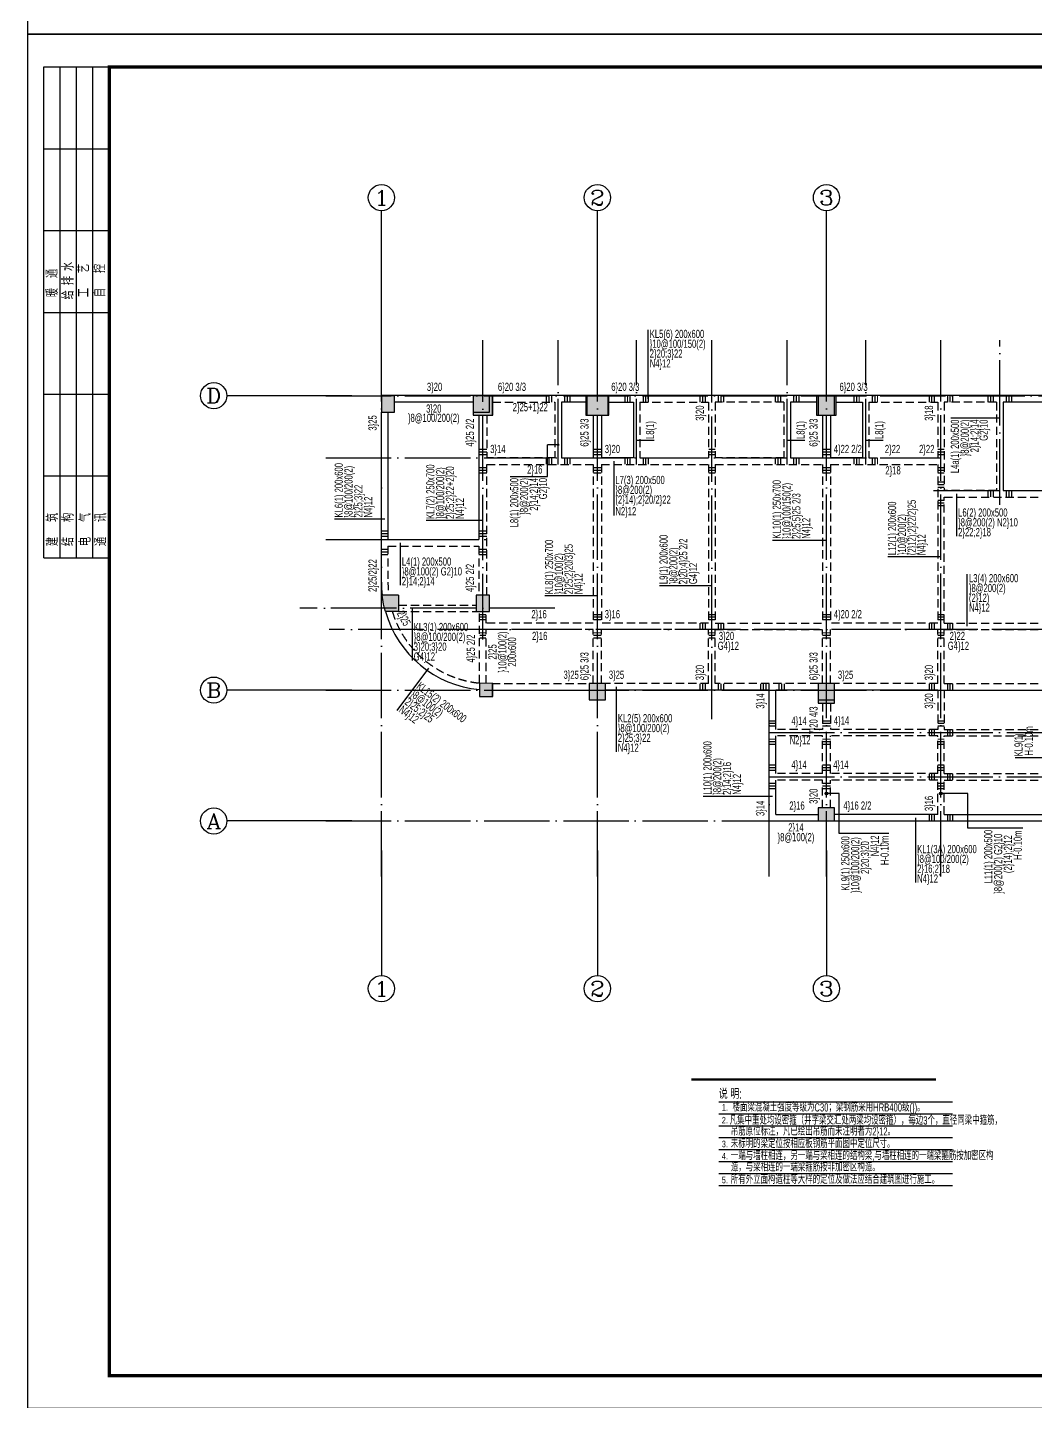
# Model space of a CAD drawing. Extents: x 299218 to 746073, y -331171 to -40619.
# Drawn here: x 597473 to 628278, y -124412 to -82412 of the extents above; entities that cross this region are included whole.
import ezdxf
from ezdxf.enums import TextEntityAlignment as Align

# ---------------------------------------------------------------- set-up
doc = ezdxf.new("R2010")
doc.units = 0
doc.header["$LTSCALE"] = 1000
doc.header["$MEASUREMENT"] = 0
doc.linetypes.add('DASHED', pattern=[0.375, 0.25, -0.125])
doc.linetypes.add('DOTE', pattern=[2.42, 2, -0.2, 0.02, -0.2])
for name, color, linetype in [('AXIS', 3, 'Continuous'), ('AXIS_TEXT', 7, 'Continuous'), ('DIM_SYMB', 3, 'Continuous'), ('DOTE', 1, 'Continuous'), ('PUB_TITLE', 4, 'Continuous'), ('TEXT', 7, 'Continuous'), ('WALL', 4, 'Continuous'), ('X向主梁密箍', 7, 'Continuous'), ('X向主梁编号', 6, 'Continuous'), ('X向主梁钢筋', 7, 'Continuous'), ('X向主梁集中标注', 7, 'Continuous'), ('X向次梁密箍', 7, 'Continuous'), ('X向次梁编号', 7, 'Continuous'), ('X向次梁钢筋', 7, 'Continuous'), ('X向次梁集中标注', 7, 'Continuous'), ('Y向主梁密箍', 7, 'Continuous'), ('Y向主梁编号', 6, 'Continuous'), ('Y向主梁钢筋', 2, 'Continuous'), ('Y向主梁集中标注', 2, 'Continuous'), ('Y向次梁密箍', 7, 'Continuous'), ('Y向次梁编号', 7, 'Continuous'), ('Y向次梁钢筋', 7, 'Continuous'), ('Y向次梁集中标注', 7, 'Continuous'), ('柱线', 2, 'Continuous'), ('梁实线', 4, 'Continuous'), ('梁虚线', 4, 'DASHED'), ('节点大样钢筋', 6, 'Continuous')]:
    doc.layers.add(name, color=color, linetype=linetype)
doc.styles.add('_TCH_AXIS', font='COMPLEX', dxfattribs={"bigfont": 'GBCBIG'})
doc.styles.add('COMPLEX', font='COMPLEX')
doc.styles.add('GS_Rein', font='GS_TXT.shx', dxfattribs={"width": 0.7, "bigfont": 'GS_HZTXT.shx'})
doc.styles.get("Standard").update_dxf_attribs({"font": 'gbenor.shx', "bigfont": 'gbcbig.shx'})

# ---------------------------------------------------------------- blocks, each defined once
blk = doc.blocks.new('首层墙柱模板')
at = {"layer": '柱线', "color": 6}
for points in [[(-1105943, -453479), (-1105543, -453479), (-1105543, -452979), (-1105943, -452979)], [(-1103143, -453579), (-1102543, -453579), (-1102543, -452979), (-1103143, -452979)], [(-1099693, -453579), (-1098993, -453579), (-1098993, -452979), (-1099693, -452979)], [(-1092643, -453579), (-1092043, -453579), (-1092043, -452979), (-1092643, -452979)], [(-1085643, -453579), (-1085043, -453579), (-1085043, -452979), (-1085643, -452979)], [(-1078668, -453579), (-1078018, -453579), (-1078018, -452979), (-1078668, -452979)], [(-1075743, -453479), (-1075243, -453479), (-1075243, -452979), (-1075743, -452979)], [(-1103043, -459579), (-1102643, -459579), (-1102643, -459079), (-1103043, -459079)], [(-1078593, -459879), (-1078093, -459879), (-1078093, -459279), (-1078593, -459279)], [(-1075643, -459779), (-1075243, -459779), (-1075243, -459279), (-1075643, -459279)], [(-1075643, -462029), (-1075243, -462029), (-1075243, -461529), (-1075643, -461529)], [(-1102943, -462179), (-1102543, -462179), (-1102543, -461779), (-1102943, -461764)], [(-1099593, -462279), (-1099093, -462279), (-1099093, -461779), (-1099593, -461779)], [(-1092593, -462379), (-1092093, -462379), (-1092093, -461779), (-1092593, -461779)], [(-1085593, -462379), (-1085093, -462379), (-1085093, -461779), (-1085593, -461779)], [(-1078593, -462129), (-1077993, -462129), (-1077993, -461629), (-1078593, -461629)], [(-1092593, -465979), (-1092093, -465979), (-1092093, -465579), (-1092593, -465579)], [(-1085593, -465979), (-1085093, -465979), (-1085093, -465579), (-1085593, -465579)], [(-1078593, -465979), (-1078093, -465979), (-1078093, -465579), (-1078593, -465579)], [(-1075743, -465979), (-1075243, -465979), (-1075243, -465579), (-1075743, -465579)]]:
    blk.add_lwpolyline(points, close=True, dxfattribs=at)
for points in [[(-1105418, -459079), (-1105919, -459079)], [(-1105818, -459579), (-1105844, -459479), (-1105878, -459351), (-1105919, -459079)], [(-1105418, -459079), (-1105418, -459579), (-1105818, -459579)]]:
    blk.add_lwpolyline(points, dxfattribs=at)
blk = doc.blocks.new('2层梁板模板图')
at = {"layer": 'WALL'}
for centre, radius, start, end in [((-995391, -553554), 3300, 180, 186.9621), ((-973691, -554304), 700, 270, 270.0004)]:
    blk.add_arc(centre, radius, start, end, dxfattribs=at)
at = {"layer": '梁实线'}
for p, q in [((-995891, -547854), (-998291, -547854)), ((-995891, -548054), (-998291, -548054)), ((-992416, -547854), (-995291, -547854)), ((-992416, -548054), (-993191, -548054)), ((-993191, -548054), (-993191, -549754)), ((-985391, -547854), (-991766, -547854)), ((-991766, -548054), (-990991, -548054)), ((-990991, -548054), (-990991, -549754)), ((-985391, -548054), (-986191, -548054)), ((-986191, -548054), (-986191, -549754)), ((-978391, -547854), (-984791, -547854)), ((-984791, -548054), (-983991, -548054)), ((-983991, -548054), (-983991, -549754)), ((-978391, -548054), (-979691, -548054)), ((-979691, -548054), (-979691, -550754)), ((-977791, -547854), (-971391, -547854)), ((-977791, -548054), (-976491, -548054)), ((-976491, -548054), (-976491, -550754)), ((-968491, -547854), (-970791, -547854)), ((-968491, -548054), (-970791, -548054)), ((-998691, -553548), (-998691, -548354)), ((-998491, -548354), (-998491, -552254)), ((-995716, -548454), (-995716, -552254)), ((-992216, -548454), (-992216, -549754)), ((-991966, -548454), (-991966, -549754)), ((-985216, -548454), (-985216, -549754)), ((-984966, -548454), (-984966, -549754)), ((-978216, -548454), (-978216, -550754)), ((-977966, -548454), (-977966, -550754)), ((-970991, -552354), (-970991, -548454)), ((-968191, -548354), (-968191, -552354)), ((-967991, -548354), (-967991, -554154)), ((-993191, -549754), (-992216, -549754)), ((-990991, -549754), (-991966, -549754)), ((-986191, -549754), (-985216, -549754)), ((-983991, -549754), (-984966, -549754)), ((-979691, -550754), (-978216, -550754)), ((-976491, -550754), (-977966, -550754)), ((-998491, -552254), (-995716, -552254)), ((-973191, -552554), (-974491, -552554)), ((-974491, -554804), (-974491, -552554)), ((-973191, -552554), (-973191, -554304)), ((-968191, -552354), (-970991, -552354)), ((-968391, -554354), (-970441, -554354)), ((-970441, -554354), (-970441, -556654)), ((-973691, -554804), (-974491, -554804)), ((-968191, -554654), (-968191, -556404)), ((-967991, -554654), (-967991, -556404)), ((-995291, -556854), (-992341, -556854)), ((-986841, -556854), (-991841, -556854)), ((-986841, -560854), (-986841, -556854)), ((-985341, -556854), (-986641, -556854)), ((-986641, -558054), (-986641, -556854)), ((-981691, -556854), (-984841, -556854)), ((-981491, -556854), (-978341, -556854)), ((-974691, -556854), (-977841, -556854)), ((-974491, -556854), (-971341, -556854)), ((-968391, -556854), (-970741, -556854)), ((-968391, -556654), (-970441, -556654)), ((-968191, -556904), (-968191, -558054)), ((-967991, -556904), (-967991, -560454)), ((-986641, -559404), (-986641, -558254)), ((-968191, -559404), (-968191, -558254)), ((-986641, -560654), (-986641, -559604)), ((-968191, -560454), (-968191, -559604)), ((-986641, -560654), (-985341, -560654)), ((-981691, -560654), (-984841, -560654)), ((-981491, -560654), (-978341, -560654)), ((-974691, -560654), (-977841, -560654)), ((-974491, -560654), (-971341, -560654)), ((-970841, -560654), (-968491, -560654)), ((-986841, -560854), (-985341, -560854)), ((-984841, -560854), (-978341, -560854)), ((-971341, -560854), (-977841, -560854)), ((-970841, -560854), (-968491, -560854))]:
    blk.add_line(p, q, dxfattribs=at)
for centre, radius, start, end in [((-973691, -554304), 500, 270, 0), ((-995391, -553554), 3300, 195.8266, 264.7843)]:
    blk.add_arc(centre, radius, start, end, dxfattribs=at)
at = {"layer": '梁虚线'}
for p, q in [((-995291, -548054), (-993391, -548054)), ((-993391, -548054), (-993391, -549754)), ((-990791, -548054), (-988691, -548054)), ((-990791, -548054), (-990791, -549754)), ((-988691, -548054), (-988691, -549754)), ((-986391, -548054), (-988491, -548054)), ((-988491, -548054), (-988491, -549754)), ((-986391, -548054), (-986391, -549754)), ((-983791, -548054), (-981691, -548054)), ((-983791, -548054), (-983791, -549754)), ((-981691, -548054), (-981691, -549754)), ((-979891, -548054), (-981491, -548054)), ((-981491, -548054), (-981491, -550754)), ((-979891, -548054), (-979891, -550754)), ((-976291, -548054), (-974691, -548054)), ((-976291, -548054), (-976291, -550754)), ((-974691, -548054), (-974691, -550754)), ((-974491, -548054), (-971391, -548054)), ((-974491, -548054), (-974491, -552354)), ((-995466, -548454), (-995466, -549754)), ((-971191, -552354), (-971191, -548454)), ((-993391, -549754), (-995466, -549754)), ((-990791, -549754), (-988691, -549754)), ((-986391, -549754), (-988491, -549754)), ((-983791, -549754), (-981691, -549754)), ((-995466, -549954), (-992216, -549954)), ((-995466, -553954), (-995466, -549954)), ((-992216, -549954), (-992216, -554804)), ((-991966, -549954), (-988691, -549954)), ((-991966, -549954), (-991966, -554804)), ((-988691, -549954), (-988691, -554804)), ((-988491, -549954), (-985216, -549954)), ((-988491, -549954), (-988491, -554804)), ((-985216, -549954), (-985216, -554804)), ((-984966, -549954), (-981691, -549954)), ((-984966, -549954), (-984966, -554804)), ((-981691, -549954), (-981691, -554804)), ((-979891, -550754), (-981491, -550754)), ((-981491, -550954), (-978216, -550954)), ((-981491, -554804), (-981491, -550954)), ((-978216, -550954), (-978216, -554804)), ((-977966, -550954), (-974691, -550954)), ((-977966, -550954), (-977966, -554804)), ((-976291, -550754), (-974691, -550754)), ((-974691, -550954), (-974691, -554804)), ((-998491, -552454), (-995716, -552454)), ((-998491, -552454), (-998491, -553563)), ((-995716, -552454), (-995716, -553954)), ((-974491, -552354), (-971191, -552354)), ((-972991, -552554), (-971191, -552554)), ((-972991, -552554), (-972991, -554304)), ((-971191, -552554), (-971191, -554154)), ((-968191, -552554), (-970991, -552554)), ((-970991, -552554), (-970991, -554154)), ((-968191, -554154), (-968191, -552554)), ((-998166, -554254), (-995791, -554254)), ((-968391, -554154), (-970841, -554154)), ((-970841, -554354), (-970641, -554354)), ((-970641, -554354), (-970641, -556654)), ((-998166, -554454), (-995791, -554454)), ((-995691, -556639), (-995691, -554454)), ((-995491, -554804), (-995491, -554454)), ((-992216, -554804), (-995491, -554804)), ((-988691, -554804), (-991966, -554804)), ((-988491, -554804), (-985216, -554804)), ((-981691, -554804), (-984966, -554804)), ((-981491, -554804), (-978216, -554804)), ((-974691, -554804), (-977966, -554804)), ((-973201, -554804), (-971191, -554804)), ((-971191, -554754), (-971191, -554804)), ((-970991, -554754), (-970991, -556504)), ((-992216, -555004), (-995491, -555004)), ((-995491, -556647), (-995491, -555004)), ((-992216, -556654), (-992216, -555004)), ((-988691, -555004), (-991966, -555004)), ((-991966, -556654), (-991966, -555004)), ((-988691, -556654), (-988691, -555004)), ((-988491, -555004), (-985216, -555004)), ((-988491, -556654), (-988491, -555004)), ((-985216, -556654), (-985216, -555004)), ((-981691, -555004), (-984966, -555004)), ((-984966, -556654), (-984966, -555004)), ((-981691, -556654), (-981691, -555004)), ((-981491, -555004), (-978216, -555004)), ((-981491, -556654), (-981491, -555004)), ((-978216, -555004), (-978216, -556654)), ((-974691, -555004), (-977966, -555004)), ((-977966, -555004), (-977966, -556654)), ((-974691, -556654), (-974691, -555004)), ((-974491, -555004), (-971191, -555004)), ((-974491, -556654), (-974491, -555004)), ((-971191, -556504), (-971191, -555004)), ((-995311, -556654), (-992341, -556654)), ((-988691, -556654), (-991841, -556654)), ((-985341, -556654), (-988491, -556654)), ((-981691, -556654), (-984841, -556654)), ((-981691, -556854), (-981691, -558054)), ((-981491, -556654), (-978341, -556654)), ((-981491, -556854), (-981491, -558054)), ((-974691, -556654), (-977841, -556654)), ((-974691, -556854), (-974691, -558054)), ((-974491, -556654), (-971341, -556654)), ((-974491, -556854), (-974491, -558054)), ((-970741, -556654), (-970641, -556654)), ((-985216, -557254), (-985216, -558054)), ((-984966, -557254), (-984966, -558054)), ((-978216, -558054), (-978216, -557254)), ((-977966, -558054), (-977966, -557254)), ((-971216, -558054), (-971216, -557004)), ((-970966, -558054), (-970966, -557004)), ((-985216, -558054), (-986641, -558054)), ((-981691, -558054), (-984966, -558054)), ((-981491, -558054), (-978216, -558054)), ((-974691, -558054), (-977966, -558054)), ((-974491, -558054), (-971216, -558054)), ((-968191, -558054), (-970966, -558054)), ((-985216, -558254), (-986641, -558254)), ((-985216, -559404), (-985216, -558254)), ((-981691, -558254), (-984966, -558254)), ((-984966, -559404), (-984966, -558254)), ((-981691, -559404), (-981691, -558254)), ((-981491, -558254), (-978216, -558254)), ((-981491, -559404), (-981491, -558254)), ((-978216, -559404), (-978216, -558254)), ((-974691, -558254), (-977966, -558254)), ((-977966, -559404), (-977966, -558254)), ((-974691, -559404), (-974691, -558254)), ((-974491, -558254), (-971216, -558254)), ((-974491, -559404), (-974491, -558254)), ((-971216, -559404), (-971216, -558254)), ((-968191, -558254), (-970966, -558254)), ((-970966, -559404), (-970966, -558254)), ((-985216, -559404), (-986641, -559404)), ((-981691, -559404), (-984966, -559404)), ((-981491, -559404), (-978216, -559404)), ((-974691, -559404), (-977966, -559404)), ((-974491, -559404), (-971216, -559404)), ((-970966, -559404), (-968191, -559404)), ((-985216, -559604), (-986641, -559604)), ((-985216, -560454), (-985216, -559604)), ((-981691, -559604), (-984966, -559604)), ((-984966, -560454), (-984966, -559604)), ((-981691, -560654), (-981691, -559604)), ((-981491, -559604), (-978216, -559604)), ((-981491, -560654), (-981491, -559604)), ((-978216, -559604), (-978216, -560454)), ((-974691, -559604), (-977966, -559604)), ((-977966, -559604), (-977966, -560454)), ((-974691, -560654), (-974691, -559604)), ((-974491, -559604), (-971216, -559604)), ((-974491, -560654), (-974491, -559604)), ((-971216, -560454), (-971216, -559604)), ((-970966, -559604), (-968191, -559604)), ((-970966, -560454), (-970966, -559604))]:
    blk.add_line(p, q, dxfattribs=at)
for centre, radius, start, end in [((-995391, -553554), 3100, 180, 187.4137), ((-973691, -554304), 700, 314.4153, 0), ((-995391, -553554), 3100, 196.8773, 264.4467)]:
    blk.add_arc(centre, radius, start, end, dxfattribs=at)
blk = doc.blocks.new('_AXISO')
blk.add_circle((0, 0), 0.5)
at = {"layer": 'AXIS_TEXT', "style": 'COMPLEX', "width": 1.041667}
blk.add_attdef('A', text='', height=0.56, dxfattribs=at).set_placement((-0.25, -0.28), (0.25, -0.28), align=Align.FIT)
blk = doc.blocks.new('zw-04')
at = {"layer": 'AXIS'}
for p, q in [((610513, -92766), (610513, -88013)), ((617113, -92766), (617113, -88013)), ((624113, -92766), (624113, -88013)), ((609613, -93666), (605788, -93666)), ((609613, -102666), (605788, -102666)), ((609613, -106666), (605788, -106666)), ((610513, -107566), (610513, -111391)), ((617113, -107566), (617113, -111391)), ((624113, -107566), (624113, -111391))]:
    blk.add_line(p, q, dxfattribs=at)
at = {"layer": 'DOTE', "linetype": 'DOTE'}
for p, q in [((610513, -108366), (610513, -91966)), ((613613, -101114), (613613, -91966)), ((615913, -95766), (615913, -91966)), ((617113, -108366), (617113, -91966)), ((618313, -95766), (618313, -91966)), ((620613, -103558), (620613, -91966)), ((622913, -95766), (622913, -91966)), ((624113, -108366), (624113, -91966)), ((625313, -95766), (625313, -91966)), ((627613, -108366), (627613, -91966)), ((629413, -96999), (629413, -91966)), ((608813, -93666), (642913, -93666)), ((608813, -95566), (627613, -95566)), ((627381, -96566), (642913, -96566)), ((608813, -98066), (613738, -98066)), ((615811, -100166), (608024, -100166)), ((638423, -100816), (608913, -100816)), ((622363, -108366), (622363, -102466)), ((608813, -102666), (642913, -102666)), ((622363, -103966), (642913, -103966)), ((622363, -105316), (642913, -105316)), ((608813, -106666), (642913, -106666))]:
    blk.add_line(p, q, dxfattribs=at)
at = {"layer": 'AXIS'}
ref = blk.add_blockref('_AXISO', (610513, -87613), dxfattribs=dict(at, xscale=800, yscale=800, zscale=800))
ref.add_attrib('A', '1', dxfattribs={"layer": 'AXIS_TEXT', "height": 453, "style": '_TCH_AXIS', "width": 2.333333}).set_placement((610287, -87839), (610740, -87839), align=Align.FIT)
ref = blk.add_blockref('_AXISO', (617113, -87613), dxfattribs=dict(at, xscale=800, yscale=800, zscale=800))
ref.add_attrib('A', '2', dxfattribs={"layer": 'AXIS_TEXT', "height": 453, "style": '_TCH_AXIS', "width": 1.5}).set_placement((616887, -87839), (617340, -87839), align=Align.FIT)
ref = blk.add_blockref('_AXISO', (624113, -87613), dxfattribs=dict(at, xscale=800, yscale=800, zscale=800))
ref.add_attrib('A', '3', dxfattribs={"layer": 'AXIS_TEXT', "height": 453, "style": '_TCH_AXIS', "width": 1.5}).set_placement((623887, -87839), (624340, -87839), align=Align.FIT)
ref = blk.add_blockref('_AXISO', (605388, -93666), dxfattribs=dict(at, xscale=800, yscale=800, zscale=800))
ref.add_attrib('A', 'D', dxfattribs={"layer": 'AXIS_TEXT', "height": 453, "style": '_TCH_AXIS', "width": 1.235294}).set_placement((605162, -93892), (605615, -93892), align=Align.FIT)
ref = blk.add_blockref('_AXISO', (605388, -102666), dxfattribs=dict(at, xscale=800, yscale=800, zscale=800))
ref.add_attrib('A', 'B', dxfattribs={"layer": 'AXIS_TEXT', "height": 453, "style": '_TCH_AXIS', "width": 1.235294}).set_placement((605162, -102892), (605615, -102892), align=Align.FIT)
ref = blk.add_blockref('_AXISO', (605388, -106666), dxfattribs=dict(at, xscale=800, yscale=800, zscale=800))
ref.add_attrib('A', 'A', dxfattribs={"layer": 'AXIS_TEXT', "height": 453, "style": '_TCH_AXIS', "width": 1.166667}).set_placement((605162, -106892), (605615, -106892), align=Align.FIT)
ref = blk.add_blockref('_AXISO', (610513, -111791), dxfattribs=dict(at, xscale=800, yscale=800, zscale=800))
ref.add_attrib('A', '1', dxfattribs={"layer": 'AXIS_TEXT', "height": 453, "style": '_TCH_AXIS', "width": 2.333333}).set_placement((610287, -112017), (610740, -112017), align=Align.FIT)
ref = blk.add_blockref('_AXISO', (617113, -111791), dxfattribs=dict(at, xscale=800, yscale=800, zscale=800))
ref.add_attrib('A', '2', dxfattribs={"layer": 'AXIS_TEXT', "height": 453, "style": '_TCH_AXIS', "width": 1.5}).set_placement((616887, -112017), (617340, -112017), align=Align.FIT)
ref = blk.add_blockref('_AXISO', (624113, -111791), dxfattribs=dict(at, xscale=800, yscale=800, zscale=800))
ref.add_attrib('A', '3', dxfattribs={"layer": 'AXIS_TEXT', "height": 453, "style": '_TCH_AXIS', "width": 1.5}).set_placement((623887, -112017), (624340, -112017), align=Align.FIT)
blk = doc.blocks.new('ZZ2')
at = {"layer": '节点大样钢筋'}
h = blk.add_hatch(color=9, dxfattribs=at)
h.paths.add_polyline_path([(682052, -7450), (682652, -7450), (682652, -6850), (682052, -6850)])
h.paths.add_polyline_path([(675052, -7450), (675652, -7450), (675652, -6850), (675052, -6850)])
h.paths.add_polyline_path([(691952, -19850), (692452, -19850), (692452, -19450), (691952, -19450)])
h.paths.add_polyline_path([(689102, -19850), (689602, -19850), (689602, -19450), (689102, -19450)])
h.paths.add_polyline_path([(692052, -13650), (692452, -13650), (692452, -13150), (692052, -13150)])
h.paths.add_polyline_path([(692052, -15900), (692452, -15900), (692452, -15400), (692052, -15400)])
h.paths.add_polyline_path([(689102, -16000), (689702, -16000), (689702, -15500), (689102, -15500)])
h.paths.add_polyline_path([(689102, -13750), (689602, -13750), (689602, -13150), (689102, -13150)])
h.paths.add_polyline_path([(682102, -16250), (682602, -16250), (682602, -15650), (682102, -15650)])
h.paths.add_polyline_path([(682102, -19850), (682602, -19850), (682602, -19450), (682102, -19450)])
h.paths.add_polyline_path([(675102, -16250), (675602, -16250), (675602, -15650), (675102, -15650)])
h.paths.add_polyline_path([(675102, -19850), (675602, -19850), (675602, -19450), (675102, -19450)])
h.paths.add_polyline_path([(668102, -16150), (668602, -16150), (668602, -15650), (668102, -15650)])
h.paths.add_polyline_path([(664652, -13450), (665052, -13450), (665052, -12950), (664652, -12950)])
h.paths.add_polyline_path([(691952, -7350), (692452, -7350), (692452, -6850), (691952, -6850)])
h.paths.add_polyline_path([(689027, -7450), (689677, -7450), (689677, -6850), (689027, -6850)])
h.paths.add_polyline_path([(668002, -7450), (668702, -7450), (668702, -6850), (668002, -6850)])
h.paths.add_polyline_path([(664552, -7450), (665152, -7450), (665152, -6850), (664552, -6850)])
h.paths.add_polyline_path([(661752, -7350), (662152, -7350), (662152, -6850), (661752, -6850)])
h.paths.add_polyline_path([(664752, -16050), (665152, -16050), (665152, -15650), (664752, -15636)])
h.paths.add_polyline_path([(661877, -13450), (661851, -13350), (661817, -13222), (661777, -12950), (662277, -12950), (662277, -13450)])
at = {"layer": '柱线', "color": 6}
for points in [[(661752, -7350), (662152, -7350), (662152, -6850), (661752, -6850)], [(664552, -7450), (665152, -7450), (665152, -6850), (664552, -6850)], [(668002, -7450), (668702, -7450), (668702, -6850), (668002, -6850)], [(675052, -7450), (675652, -7450), (675652, -6850), (675052, -6850)], [(682052, -7450), (682652, -7450), (682652, -6850), (682052, -6850)], [(689027, -7450), (689677, -7450), (689677, -6850), (689027, -6850)], [(691952, -7350), (692452, -7350), (692452, -6850), (691952, -6850)], [(664652, -13450), (665052, -13450), (665052, -12950), (664652, -12950)], [(689102, -13750), (689602, -13750), (689602, -13150), (689102, -13150)], [(692052, -13650), (692452, -13650), (692452, -13150), (692052, -13150)], [(689102, -16000), (689702, -16000), (689702, -15500), (689102, -15500)], [(692052, -15900), (692452, -15900), (692452, -15400), (692052, -15400)], [(664752, -16050), (665152, -16050), (665152, -15650), (664752, -15636)], [(668102, -16150), (668602, -16150), (668602, -15650), (668102, -15650)], [(675102, -16250), (675602, -16250), (675602, -15650), (675102, -15650)], [(682102, -16250), (682602, -16250), (682602, -15650), (682102, -15650)], [(675102, -19850), (675602, -19850), (675602, -19450), (675102, -19450)], [(682102, -19850), (682602, -19850), (682602, -19450), (682102, -19450)], [(689102, -19850), (689602, -19850), (689602, -19450), (689102, -19450)], [(691952, -19850), (692452, -19850), (692452, -19450), (691952, -19450)]]:
    blk.add_lwpolyline(points, close=True, dxfattribs=at)
for points in [[(662277, -12950), (661777, -12950)], [(661877, -13450), (661851, -13350), (661817, -13222), (661777, -12950)], [(662277, -12950), (662277, -13450), (661877, -13450)]]:
    blk.add_lwpolyline(points, dxfattribs=at)
blk = doc.blocks.new('ZZ3')
at = {"layer": '节点大样钢筋'}
h = blk.add_hatch(color=251, dxfattribs=at)
h.paths.add_polyline_path([(779050, -142466), (779450, -142466), (779450, -141966), (779050, -141966)])
h.paths.add_polyline_path([(779050, -144716), (779450, -144716), (779450, -144216), (779050, -144216)])
h.paths.add_polyline_path([(776100, -144816), (776700, -144816), (776700, -144316), (776100, -144316)])
h.paths.add_polyline_path([(776100, -142566), (776600, -142566), (776600, -141966), (776100, -141966)])
h.paths.add_polyline_path([(769100, -144966), (769600, -144966), (769600, -144466), (769100, -144466)])
h.paths.add_polyline_path([(762100, -144966), (762600, -144966), (762600, -144466), (762100, -144466)])
h.paths.add_polyline_path([(755100, -144966), (755600, -144966), (755600, -144466), (755100, -144466)])
h.paths.add_polyline_path([(751650, -142266), (752050, -142266), (752050, -141766), (751650, -141766)])
h.paths.add_polyline_path([(778950, -136166), (779450, -136166), (779450, -135666), (778950, -135666)])
h.paths.add_polyline_path([(776050, -136166), (776650, -136166), (776650, -135666), (776050, -135666)])
h.paths.add_polyline_path([(769100, -136266), (769600, -136266), (769600, -135666), (769100, -135666)])
h.paths.add_polyline_path([(762100, -136266), (762600, -136266), (762600, -135666), (762100, -135666)])
h.paths.add_polyline_path([(755025, -136266), (755675, -136266), (755675, -135666), (755025, -135666)])
h.paths.add_polyline_path([(751550, -136166), (752050, -136166), (752050, -135666), (751550, -135666)])
h.paths.add_polyline_path([(748750, -136166), (749150, -136166), (749150, -135666), (748750, -135666)])
h.paths.add_polyline_path([(751750, -144866), (752150, -144866), (752150, -144466), (751750, -144451)])
h.paths.add_polyline_path([(748875, -142266), (748849, -142166), (748815, -142037), (748775, -141766), (749275, -141766), (749275, -142266)])
at = {"layer": '柱线', "color": 6}
for points in [[(748750, -136166), (749150, -136166), (749150, -135666), (748750, -135666)], [(751550, -136166), (752050, -136166), (752050, -135666), (751550, -135666)], [(755025, -136266), (755675, -136266), (755675, -135666), (755025, -135666)], [(762100, -136266), (762600, -136266), (762600, -135666), (762100, -135666)], [(769100, -136266), (769600, -136266), (769600, -135666), (769100, -135666)], [(776050, -136166), (776650, -136166), (776650, -135666), (776050, -135666)], [(778950, -136166), (779450, -136166), (779450, -135666), (778950, -135666)], [(751650, -142266), (752050, -142266), (752050, -141766), (751650, -141766)], [(776100, -142566), (776600, -142566), (776600, -141966), (776100, -141966)], [(779050, -142466), (779450, -142466), (779450, -141966), (779050, -141966)], [(751750, -144866), (752150, -144866), (752150, -144466), (751750, -144451)], [(755100, -144966), (755600, -144966), (755600, -144466), (755100, -144466)], [(762100, -144966), (762600, -144966), (762600, -144466), (762100, -144466)], [(769100, -144966), (769600, -144966), (769600, -144466), (769100, -144466)], [(776100, -144816), (776700, -144816), (776700, -144316), (776100, -144316)], [(779050, -144716), (779450, -144716), (779450, -144216), (779050, -144216)]]:
    blk.add_lwpolyline(points, close=True, dxfattribs=at)
for points in [[(749275, -141766), (748775, -141766)], [(748875, -142266), (748849, -142166), (748815, -142037), (748775, -141766)], [(749275, -141766), (749275, -142266), (748875, -142266)]]:
    blk.add_lwpolyline(points, dxfattribs=at)
blk = doc.blocks.new('$titleblk$00000095')
for p, q in [((-150, 20), (-150, 0)), ((-150, 20), (0, 20)), ((-125, 20), (-125, 0)), ((-100, 20), (-100, 0)), ((-75, 20), (-75, 0)), ((-75, 20), (-75, 0)), ((-50, 20), (-50, 0)), ((-25, 20), (-25, 0)), ((0, 20), (0, 0)), ((-150, 15), (-75, 15)), ((-75, 15), (0, 15)), ((-150, 10), (-75, 10)), ((-75, 10), (0, 10)), ((-150, 5), (-75, 5)), ((-75, 5), (0, 5))]:
    blk.add_line(p, q)
at = {"width": 0.8}
for s, p in [('建   筑', (-146.45, 15.65)), ('暖  通', (-70.35, 15.73)), ('结   构', (-146.45, 10.91)), ('给 排 水', (-71.03, 10.9)), ('电   气', (-146.45, 5.65)), ('工   艺', (-70.35, 6.13)), ('通   讯', (-146.45, 0.88)), ('自   控', (-70.35, 1.24))]:
    blk.add_text(s, height=3.509, dxfattribs=at).set_placement(p)

msp = doc.modelspace()

# ---------------------------------------------------------------- hatches: boundary and pattern name
at = {"layer": 'X向主梁集中标注'}
h = msp.add_hatch(color=151, dxfattribs=at)
edge = h.paths.add_edge_path()
edge.add_arc((621888.7, -105827.5), 41.1, 0, 360)
h = msp.add_hatch(color=151, dxfattribs=at)
edge = h.paths.add_edge_path()
edge.add_arc((625384.7, -105827.5), 41.1, 0, 360)

# ---------------------------------------------------------------- linework, layer by layer
at = {"layer": 'DIM_SYMB', "const_width": 70}
msp.add_lwpolyline([(617758, -114571), (625238.7, -114571)], dxfattribs=at)
at = {"layer": 'PUB_TITLE'}
for points in [[(597473, -82619.4), (656873, -82619.4), (656873, -40619.4), (597473, -40619.4)], [(597473, -124619.4), (656873, -124619.4), (656873, -82619.4), (597473, -82619.4)]]:
    msp.add_lwpolyline(points, close=True, dxfattribs=at)
at = {"layer": 'PUB_TITLE', "const_width": 100}
msp.add_lwpolyline([(599973, -123619.4), (655873, -123619.4), (655873, -83619.4), (599973, -83619.4)], close=True, dxfattribs=at)
at = {"layer": 'TEXT'}
for points in [[(618602.2, -115252.4), (625741.6, -115252.4)], [(618602.2, -115616.9), (625741.6, -115616.9)], [(618602.2, -115981.4), (625741.6, -115981.4)], [(618602.2, -116346), (625741.6, -116346)], [(618602.2, -116710.5), (625741.6, -116710.5)], [(618602.2, -117075), (625741.6, -117075)], [(618602.2, -117075), (625741.6, -117075)], [(618602.2, -117439.5), (625741.6, -117439.5)], [(618602.2, -117804), (625741.6, -117804)]]:
    msp.add_lwpolyline(points, dxfattribs=at)
at = {"layer": 'X向主梁密箍', "color": 1, "const_width": 40}
for points in [[(613328.7, -93865.6), (613328.7, -93665.6)], [(613408.7, -93865.6), (613408.7, -93665.6)], [(613488.7, -93865.6), (613488.7, -93665.6)], [(613888.7, -93865.6), (613888.7, -93665.6)], [(613968.7, -93865.6), (613968.7, -93665.6)], [(614048.7, -93865.6), (614048.7, -93665.6)], [(615728.7, -93865.6), (615728.7, -93665.6)], [(615808.7, -93865.6), (615808.7, -93665.6)], [(615888.7, -93865.6), (615888.7, -93665.6)], [(616288.7, -93865.6), (616288.7, -93665.6)], [(616368.7, -93865.6), (616368.7, -93665.6)], [(616448.7, -93865.6), (616448.7, -93665.6)], [(618028.7, -93865.6), (618028.7, -93665.6)], [(618108.7, -93865.6), (618108.7, -93665.6)], [(618188.7, -93865.6), (618188.7, -93665.6)], [(618588.7, -93865.6), (618588.7, -93665.6)], [(618668.7, -93865.6), (618668.7, -93665.6)], [(618748.7, -93865.6), (618748.7, -93665.6)], [(620328.7, -93865.6), (620328.7, -93665.6)], [(620408.7, -93865.6), (620408.7, -93665.6)], [(620488.7, -93865.6), (620488.7, -93665.6)], [(620888.7, -93865.6), (620888.7, -93665.6)], [(620968.7, -93865.6), (620968.7, -93665.6)], [(621048.7, -93865.6), (621048.7, -93665.6)], [(622728.7, -93865.6), (622728.7, -93665.6)], [(622808.7, -93865.6), (622808.7, -93665.6)], [(622888.7, -93865.6), (622888.7, -93665.6)], [(623288.7, -93865.6), (623288.7, -93665.6)], [(623368.7, -93865.6), (623368.7, -93665.6)], [(623448.7, -93865.6), (623448.7, -93665.6)], [(625028.7, -93865.6), (625028.7, -93665.6)], [(625108.7, -93865.6), (625108.7, -93665.6)], [(625188.7, -93865.6), (625188.7, -93665.6)], [(625588.7, -93865.6), (625588.7, -93665.6)], [(625668.7, -93865.6), (625668.7, -93665.6)], [(625748.7, -93865.6), (625748.7, -93665.6)], [(626828.7, -93865.6), (626828.7, -93665.6)], [(626908.7, -93865.6), (626908.7, -93665.6)], [(626988.7, -93865.6), (626988.7, -93665.6)], [(627388.7, -93865.6), (627388.7, -93665.6)], [(627468.7, -93865.6), (627468.7, -93665.6)], [(627548.7, -93865.6), (627548.7, -93665.6)], [(618028.7, -102665.6), (618028.7, -102465.6)], [(618108.7, -102665.6), (618108.7, -102465.6)], [(618188.7, -102665.6), (618188.7, -102465.6)], [(618588.7, -102665.6), (618588.7, -102465.6)], [(618668.7, -102665.6), (618668.7, -102465.6)], [(618748.7, -102665.6), (618748.7, -102465.6)], [(619878.7, -102665.6), (619878.7, -102465.6)], [(619958.7, -102665.6), (619958.7, -102465.6)], [(620038.7, -102665.6), (620038.7, -102465.6)], [(620438.7, -102665.6), (620438.7, -102465.6)], [(620518.7, -102665.6), (620518.7, -102465.6)], [(620598.7, -102665.6), (620598.7, -102465.6)], [(625028.7, -102665.6), (625028.7, -102465.6)], [(625108.7, -102665.6), (625108.7, -102465.6)], [(625188.7, -102665.6), (625188.7, -102465.6)], [(625588.7, -102665.6), (625588.7, -102465.6)], [(625668.7, -102665.6), (625668.7, -102465.6)], [(625748.7, -102665.6), (625748.7, -102465.6)], [(625028.7, -106665.6), (625028.7, -106465.6)], [(625108.7, -106665.6), (625108.7, -106465.6)], [(625188.7, -106665.6), (625188.7, -106465.6)], [(625588.7, -106665.6), (625588.7, -106465.6)], [(625668.7, -106665.6), (625668.7, -106465.6)], [(625748.7, -106665.6), (625748.7, -106465.6)]]:
    msp.add_lwpolyline(points, dxfattribs=at)
at = {"layer": 'X向主梁集中标注', "color": 151}
for p, q in [((616438.7, -93765.6), (616438.7, -91653.1)), ((609226.9, -100165.6), (609226.9, -101762.1)), ((609727.8, -101991.4), (608760.8, -103291.1)), ((615463.7, -102565.6), (615463.7, -104550.6)), ((624610.9, -106565.6), (624610.9, -108550.6))]:
    msp.add_line(p, q, dxfattribs=at)
for points in [[(623791.2, -107050.7), (622277.5, -107050.7), (622277.5, -105827.5), (621888.7, -105827.5)], [(627889.7, -106889.5), (626214.5, -106889.5), (626214.5, -105827.5), (625384.7, -105827.5)]]:
    msp.add_lwpolyline(points, dxfattribs=at)
for centre in [(621888.7, -105827.5), (625384.7, -105827.5)]:
    msp.add_circle(centre, 41.1, dxfattribs=at)
at = {"layer": 'X向次梁密箍', "color": 1, "const_width": 40}
for points in [[(613328.7, -95765.6), (613328.7, -95565.6)], [(613408.7, -95765.6), (613408.7, -95565.6)], [(613488.7, -95765.6), (613488.7, -95565.6)], [(613888.7, -95765.6), (613888.7, -95565.6)], [(613968.7, -95765.6), (613968.7, -95565.6)], [(614048.7, -95765.6), (614048.7, -95565.6)], [(615728.7, -95765.6), (615728.7, -95565.6)], [(615808.7, -95765.6), (615808.7, -95565.6)], [(615888.7, -95765.6), (615888.7, -95565.6)], [(616288.7, -95765.6), (616288.7, -95565.6)], [(616368.7, -95765.6), (616368.7, -95565.6)], [(616448.7, -95765.6), (616448.7, -95565.6)], [(620328.7, -95765.6), (620328.7, -95565.6)], [(620408.7, -95765.6), (620408.7, -95565.6)], [(620488.7, -95765.6), (620488.7, -95565.6)], [(620888.7, -95765.6), (620888.7, -95565.6)], [(620968.7, -95765.6), (620968.7, -95565.6)], [(621048.7, -95765.6), (621048.7, -95565.6)], [(622728.7, -95765.6), (622728.7, -95565.6)], [(622808.7, -95765.6), (622808.7, -95565.6)], [(622888.7, -95765.6), (622888.7, -95565.6)], [(623288.7, -95765.6), (623288.7, -95565.6)], [(623368.7, -95765.6), (623368.7, -95565.6)], [(623448.7, -95765.6), (623448.7, -95565.6)], [(626828.7, -96765.6), (626828.7, -96565.6)], [(626908.7, -96765.6), (626908.7, -96565.6)], [(626988.7, -96765.6), (626988.7, -96565.6)], [(627388.7, -96765.6), (627388.7, -96565.6)], [(627468.7, -96765.6), (627468.7, -96565.6)], [(627548.7, -96765.6), (627548.7, -96565.6)], [(618028.7, -100815.6), (618028.7, -100615.6)], [(618108.7, -100815.6), (618108.7, -100615.6)], [(618188.7, -100815.6), (618188.7, -100615.6)], [(618588.7, -100815.6), (618588.7, -100615.6)], [(618668.7, -100815.6), (618668.7, -100615.6)], [(618748.7, -100815.6), (618748.7, -100615.6)], [(625028.7, -100815.6), (625028.7, -100615.6)], [(625108.7, -100815.6), (625108.7, -100615.6)], [(625188.7, -100815.6), (625188.7, -100615.6)], [(625588.7, -100815.6), (625588.7, -100615.6)], [(625668.7, -100815.6), (625668.7, -100615.6)], [(625748.7, -100815.6), (625748.7, -100615.6)], [(625028.7, -104065.6), (625028.7, -103865.6)], [(625108.7, -104065.6), (625108.7, -103865.6)], [(625188.7, -104065.6), (625188.7, -103865.6)], [(625588.7, -104065.6), (625588.7, -103865.6)], [(625668.7, -104065.6), (625668.7, -103865.6)], [(625748.7, -104065.6), (625748.7, -103865.6)], [(625028.7, -105415.6), (625028.7, -105215.6)], [(625108.7, -105415.6), (625108.7, -105215.6)], [(625188.7, -105415.6), (625188.7, -105215.6)], [(625588.7, -105415.6), (625588.7, -105215.6)], [(625668.7, -105415.6), (625668.7, -105215.6)], [(625748.7, -105415.6), (625748.7, -105215.6)]]:
    msp.add_lwpolyline(points, dxfattribs=at)
at = {"layer": 'X向次梁集中标注', "color": 151}
for p, q in [((615388.7, -95665.6), (615388.7, -97325.8)), ((625863.7, -96665.6), (625863.7, -97962.1)), ((608863.7, -98165.6), (608863.7, -99462.1)), ((626193.3, -100715.6), (626193.3, -99119.1))]:
    msp.add_line(p, q, dxfattribs=at)
at = {"layer": 'Y向主梁密箍', "color": 1, "const_width": 40}
for points in [[(611513.7, -95305.6), (611263.7, -95305.6)], [(615013.7, -95305.6), (614763.7, -95305.6)], [(622013.7, -95305.6), (621763.7, -95305.6)], [(611513.7, -95385.6), (611263.7, -95385.6)], [(611513.7, -95465.6), (611263.7, -95465.6)], [(615013.7, -95385.6), (614763.7, -95385.6)], [(615013.7, -95465.6), (614763.7, -95465.6)], [(622013.7, -95385.6), (621763.7, -95385.6)], [(622013.7, -95465.6), (621763.7, -95465.6)], [(611513.7, -95865.6), (611263.7, -95865.6)], [(611513.7, -95945.6), (611263.7, -95945.6)], [(611513.7, -96025.6), (611263.7, -96025.6)], [(615013.7, -95865.6), (614763.7, -95865.6)], [(615013.7, -95945.6), (614763.7, -95945.6)], [(615013.7, -96025.6), (614763.7, -96025.6)], [(622013.7, -95865.6), (621763.7, -95865.6)], [(622013.7, -95945.6), (621763.7, -95945.6)], [(622013.7, -96025.6), (621763.7, -96025.6)], [(608488.7, -97805.6), (608288.7, -97805.6)], [(611513.7, -97805.6), (611263.7, -97805.6)], [(608488.7, -97885.6), (608288.7, -97885.6)], [(608488.7, -97965.6), (608288.7, -97965.6)], [(611513.7, -97885.6), (611263.7, -97885.6)], [(611513.7, -97965.6), (611263.7, -97965.6)], [(608488.7, -98365.6), (608288.7, -98365.6)], [(608488.7, -98445.6), (608288.7, -98445.6)], [(608488.7, -98525.6), (608288.7, -98525.6)], [(611513.7, -98365.6), (611263.7, -98365.6)], [(611513.7, -98445.6), (611263.7, -98445.6)], [(611513.7, -98525.6), (611263.7, -98525.6)], [(611488.7, -100355.6), (611288.7, -100355.6)], [(615013.7, -100355.6), (614763.7, -100355.6)], [(622013.7, -100355.6), (621763.7, -100355.6)], [(611488.7, -100435.6), (611288.7, -100435.6)], [(611488.7, -100515.6), (611288.7, -100515.6)], [(615013.7, -100435.6), (614763.7, -100435.6)], [(615013.7, -100515.6), (614763.7, -100515.6)], [(622013.7, -100435.6), (621763.7, -100435.6)], [(622013.7, -100515.6), (621763.7, -100515.6)], [(611488.7, -100915.6), (611288.7, -100915.6)], [(611488.7, -100995.6), (611288.7, -100995.6)], [(611488.7, -101075.6), (611288.7, -101075.6)], [(615013.7, -100915.6), (614763.7, -100915.6)], [(615013.7, -100995.6), (614763.7, -100995.6)], [(615013.7, -101075.6), (614763.7, -101075.6)], [(622013.7, -100915.6), (621763.7, -100915.6)], [(622013.7, -100995.6), (621763.7, -100995.6)], [(622013.7, -101075.6), (621763.7, -101075.6)], [(622013.7, -103605.6), (621763.7, -103605.6)], [(622013.7, -103685.6), (621763.7, -103685.6)], [(622013.7, -103765.6), (621763.7, -103765.6)], [(622013.7, -104165.6), (621763.7, -104165.6)], [(622013.7, -104245.6), (621763.7, -104245.6)], [(622013.7, -104325.6), (621763.7, -104325.6)], [(622013.7, -104955.6), (621763.7, -104955.6)], [(622013.7, -105035.6), (621763.7, -105035.6)], [(622013.7, -105115.6), (621763.7, -105115.6)], [(622013.7, -105515.6), (621763.7, -105515.6)], [(622013.7, -105595.6), (621763.7, -105595.6)], [(622013.7, -105675.6), (621763.7, -105675.6)]]:
    msp.add_lwpolyline(points, dxfattribs=at)
at = {"layer": 'Y向主梁编号', "color": 151}
msp.add_line((627652, -104724.1), (628867.4, -104724.1), dxfattribs=at)
at = {"layer": 'Y向主梁集中标注', "color": 151}
for p, q in [((608388.7, -97439.7), (606859.4, -97439.7)), ((611388.7, -97483.5), (609658.7, -97483.5)), ((621888.7, -98090.6), (620243.7, -98090.6)), ((614888.7, -99785.2), (613286.2, -99785.2))]:
    msp.add_line(p, q, dxfattribs=at)
at = {"layer": 'Y向次梁密箍', "color": 1, "const_width": 40}
for points in [[(618488.7, -95305.6), (618288.7, -95305.6)], [(625488.7, -95305.6), (625288.7, -95305.6)], [(618488.7, -95385.6), (618288.7, -95385.6)], [(618488.7, -95465.6), (618288.7, -95465.6)], [(625488.7, -95385.6), (625288.7, -95385.6)], [(625488.7, -95465.6), (625288.7, -95465.6)], [(618488.7, -95865.6), (618288.7, -95865.6)], [(618488.7, -95945.6), (618288.7, -95945.6)], [(618488.7, -96025.6), (618288.7, -96025.6)], [(625488.7, -95865.6), (625288.7, -95865.6)], [(625488.7, -95945.6), (625288.7, -95945.6)], [(625488.7, -96025.6), (625288.7, -96025.6)], [(625488.7, -96305.6), (625288.7, -96305.6)], [(625488.7, -96385.6), (625288.7, -96385.6)], [(625488.7, -96465.6), (625288.7, -96465.6)], [(625488.7, -96865.6), (625288.7, -96865.6)], [(625488.7, -96945.6), (625288.7, -96945.6)], [(625488.7, -97025.6), (625288.7, -97025.6)], [(618488.7, -100355.6), (618288.7, -100355.6)], [(625488.7, -100355.6), (625288.7, -100355.6)], [(618488.7, -100435.6), (618288.7, -100435.6)], [(618488.7, -100515.6), (618288.7, -100515.6)], [(625488.7, -100435.6), (625288.7, -100435.6)], [(625488.7, -100515.6), (625288.7, -100515.6)], [(618488.7, -100915.6), (618288.7, -100915.6)], [(618488.7, -100995.6), (618288.7, -100995.6)], [(618488.7, -101075.6), (618288.7, -101075.6)], [(625488.7, -100915.6), (625288.7, -100915.6)], [(625488.7, -100995.6), (625288.7, -100995.6)], [(625488.7, -101075.6), (625288.7, -101075.6)], [(620338.7, -103605.6), (620138.7, -103605.6)], [(620338.7, -103685.6), (620138.7, -103685.6)], [(625488.7, -103605.6), (625288.7, -103605.6)], [(625488.7, -103685.6), (625288.7, -103685.6)], [(620338.7, -103765.6), (620138.7, -103765.6)], [(620338.7, -104165.6), (620138.7, -104165.6)], [(625488.7, -103765.6), (625288.7, -103765.6)], [(625488.7, -104165.6), (625288.7, -104165.6)], [(620338.7, -104245.6), (620138.7, -104245.6)], [(620338.7, -104325.6), (620138.7, -104325.6)], [(625488.7, -104245.6), (625288.7, -104245.6)], [(625488.7, -104325.6), (625288.7, -104325.6)], [(620338.7, -104955.6), (620138.7, -104955.6)], [(625488.7, -104955.6), (625288.7, -104955.6)], [(620338.7, -105035.6), (620138.7, -105035.6)], [(620338.7, -105115.6), (620138.7, -105115.6)], [(625488.7, -105035.6), (625288.7, -105035.6)], [(625488.7, -105115.6), (625288.7, -105115.6)], [(620338.7, -105515.6), (620138.7, -105515.6)], [(620338.7, -105595.6), (620138.7, -105595.6)], [(620338.7, -105675.6), (620138.7, -105675.6)], [(625488.7, -105515.6), (625288.7, -105515.6)], [(625488.7, -105595.6), (625288.7, -105595.6)], [(625488.7, -105675.6), (625288.7, -105675.6)]]:
    msp.add_lwpolyline(points, dxfattribs=at)
at = {"layer": 'Y向次梁编号', "color": 151}
for p, q in [((616088.7, -95024.6), (616623.7, -95024.6)), ((620688.7, -95024.6), (621223.7, -95024.6)), ((623088.7, -95024.6), (623623.7, -95024.6))]:
    msp.add_line(p, q, dxfattribs=at)
at = {"layer": 'Y向次梁集中标注', "color": 151}
for p, q in [((625689.6, -94345.4), (627166.1, -94345.4)), ((613688.7, -95165.6), (613363.7, -95165.6)), ((613363.7, -96132.1), (613363.7, -95165.6)), ((612222.6, -96132.1), (613363.7, -96132.1)), ((625388.7, -98590.6), (623768.7, -98590.6)), ((618388.7, -99476.8), (616786.2, -99476.8)), ((620238.7, -105915.6), (618126.2, -105915.6))]:
    msp.add_line(p, q, dxfattribs=at)
at = {"layer": 'Y向次梁集中标注', "color": 151, "const_width": 40}
msp.add_lwpolyline([(613708.7, -95165.6, 1), (613668.7, -95165.6, 1)], format="xyb", close=True, dxfattribs=at)

# ---------------------------------------------------------------- block references
for name, p in [('zw-04', (-2224.6, 0)), ('首层墙柱模板', (1714231.7, 359313.3)), ('2层梁板模板图', (1606979.8, 454188.4))]:
    msp.add_blockref(name, p)
at = {"layer": 'PUB_TITLE', "xscale": 100, "yscale": 100, "zscale": 100, "rotation": 90}
msp.add_blockref('$titleblk$00000095', (599973, -83619.4), dxfattribs=at)
at = {"layer": '节点大样钢筋'}
for name, p in [('ZZ2', (-53463.5, -86815.2)), ('ZZ3', (-140461.6, 42000))]:
    msp.add_blockref(name, p, dxfattribs=at)

# ---------------------------------------------------------------- texts
at = {"layer": 'TEXT', "style": 'GS_Rein', "width": 0.7}
for s, height, p in [('说 明:', 300, (618598.8, -115158.7, 300)), ('1.', 200, (618692.7, -115519.2, 300)), ('2.', 200, (618689.8, -115912.2, 300)), (' 凡集中重处均设密箍（井字梁交汇处两梁均设密箍），每边3个，直径同梁中箍筋，', 250, (618867.1, -115945.7, 300)), ('吊筋原位标注，凡已绘出吊筋而未注明者为2}12。', 250, (618967.1, -116280.1, 300)), ('3.', 200, (618689.8, -116640.8, 300)), ('未标明的梁定位按相应板钢筋平面图中定位尺寸。', 250, (618966.1, -116660.4, 300)), ('一端与墙柱相连，另一端与梁相连的结构梁,与墙柱相连的一端梁箍筋按加密区构', 250, (618966.1, -117025.9, 300)), ('4.', 200, (618689.8, -117010.7, 300)), ('造，与梁相连的一端梁箍筋按非加密区构造。', 250, (618967.1, -117373.6, 300)), ('5.', 200, (618689.8, -117739.8, 300)), ('所有外立面构造柱等大样的定位及做法应结合建筑图进行施工。', 250, (618966.1, -117754.9, 300))]:
    msp.add_text(s, height=height, dxfattribs=at).set_placement(p)
at = {"layer": 'TEXT', "color": 4, "style": 'GS_Rein', "width": 0.7}
msp.add_text('楼面梁混凝土强度等级为C30；梁钢筋采用HRB400级(})。', height=250, dxfattribs=at).set_placement((619018.4, -115545.6))
at = {"layer": 'X向主梁编号', "color": 151, "style": 'GS_Rein', "width": 0.7}
for s, p in [('KL5(6) 200x600', (616488.7, -91653.1)), ('KL3(1) 200x600', (609276.9, -100612.1)), ('KL2(5) 200x600', (615513.7, -103400.6)), ('KL1(3A) 200x600', (624660.9, -107400.6))]:
    msp.add_text(s, height=250, dxfattribs=at).set_placement(p, align=Align.TOP_LEFT)
msp.add_text('KL15(2) 200x600', height=250, rotation=323, dxfattribs=at).set_placement((609487.3, -102398.3), align=Align.TOP_LEFT)
at = {"layer": 'X向主梁钢筋', "color": 151, "style": 'GS_Rein', "width": 0.7}
for s, p in [('3}20', (609679.2, -93595.6)), ('6}20 3/3', (615313.7, -93595.6)), ('6}20 3/3', (622288.7, -93595.6)), ('3}25', (613852.8, -102395.6)), ('3}25', (615238.7, -102395.6)), ('3}25', (622238.7, -102395.6)), ('4}16 2/2', (622406, -106395.6))]:
    msp.add_text(s, height=250, dxfattribs=at).set_placement(p, align=Align.BOTTOM_LEFT)
for s, p in [('6}20 3/3', (612279.3, -93595.6)), ('2}16', (620988.7, -106395.6))]:
    msp.add_text(s, height=250, dxfattribs=at).set_placement(p, align=Align.BOTTOM_CENTER)
for s, p in [('3}20', (609888.7, -93935.6)), ('2}25+1}22', (612838.7, -93890.9)), ('}8@100/200(2)', (609888.7, -94218.2)), ('}8@100(2)', (620957.2, -107035.6)), ('2}14', (620957.2, -106735.6))]:
    msp.add_text(s, height=250, dxfattribs=at).set_placement(p, align=Align.TOP_CENTER)
msp.add_text('2}25', height=250, rotation=299.22609, dxfattribs=at).set_placement((608687.7, -100360.1), align=Align.BOTTOM_LEFT)
at = {"layer": 'X向主梁集中标注', "color": 151, "style": 'GS_Rein', "width": 0.7}
for s, p in [('}10@100/150(2)', (616488.7, -91953.1)), ('2}20;3}22', (616488.7, -92253.1)), ('N4}12', (616488.7, -92553.1)), ('}8@100/200(2)', (609276.9, -100912.1)), ('3}20;3}20', (609276.9, -101212.1)), ('G4}12', (609276.9, -101512.1)), ('}8@100/200(2)', (615513.7, -103700.6)), ('2}25;3}22', (615513.7, -104000.6)), ('N4}12', (615513.7, -104300.6)), ('}8@100/200(2)', (624660.9, -107700.6)), ('2}16;2}18', (624660.9, -108000.6)), ('N4}12', (624660.9, -108300.6))]:
    msp.add_text(s, height=250, dxfattribs=at).set_placement(p, align=Align.TOP_LEFT)
for s, p in [('}8@100(2)', (609308.3, -102639)), ('N4}12', (608950.1, -103120.4)), ('2}25;2}25', (609129.2, -102879.7))]:
    msp.add_text(s, height=250, rotation=323, dxfattribs=at).set_placement(p, align=Align.TOP_LEFT)
at = {"layer": 'X向次梁编号', "color": 151, "style": 'GS_Rein', "width": 0.7}
for s, p in [('L7(3) 200x500', (615438.7, -96118.1)), ('L6(2) 200x500', (625913.7, -97112.1)), ('L4(1) 200x500', (608913.7, -98612.1)), ('L3(4) 200x600', (626243.3, -99119.1))]:
    msp.add_text(s, height=250, dxfattribs=at).set_placement(p, align=Align.TOP_LEFT)
at = {"layer": 'X向次梁钢筋', "color": 151, "style": 'GS_Rein', "width": 0.7}
for s, p in [('3}14', (611613.7, -95495.6)), ('3}20', (615113.7, -95495.6)), ('4}22 2/2', (622113.7, -95495.6)), ('2}16', (612872.5, -100545.6)), ('3}16', (615113.7, -100545.6)), ('4}20 2/2', (622113.7, -100545.6)), ('4}14', (622113.7, -103795.6))]:
    msp.add_text(s, height=250, dxfattribs=at).set_placement(p, align=Align.BOTTOM_LEFT)
for p in [(624143.3, -95495.6), (625188.7, -95495.6)]:
    msp.add_text('2}22', height=250, dxfattribs=at).set_placement(p, align=Align.BOTTOM_RIGHT)
for s, p in [('2}16', (612975.6, -95797.2)), ('2}18', (623923.7, -95822.4)), ('2}16', (613126.2, -100885.6)), ('G4}12', (618890.8, -101185.6)), ('3}20', (618833.6, -100885.6)), (' G4}12', (625888.7, -101185.6)), ('2}22', (625888.7, -100885.6)), (' N2}12', (621051.2, -104068.8))]:
    msp.add_text(s, height=250, dxfattribs=at).set_placement(p, align=Align.TOP_CENTER)
for p in [(621051.2, -103805.1), (621051.2, -105145.6), (622329.8, -105145.6)]:
    msp.add_text('4}14', height=250, dxfattribs=at).set_placement(p, align=Align.BOTTOM_CENTER)
at = {"layer": 'X向次梁集中标注', "color": 151, "style": 'GS_Rein', "width": 0.7}
for s, p in [('}8@200(2)', (615438.7, -96418.1)), ('(2}14);2}20/2}22', (615438.7, -96718.1)), ('N2}12', (615438.7, -97073.6)), ('}8@200(2) N2}10', (625913.7, -97412.1)), ('2}22;2}18', (625913.7, -97712.1)), ('}8@100(2) G2}10', (608913.7, -98912.1)), ('2}14;2}14', (608913.7, -99212.1)), ('}8@200(2)', (626243.3, -99419.1)), ('(2}12)', (626243.3, -99719.1)), ('N4}12', (626243.3, -100019.1))]:
    msp.add_text(s, height=250, dxfattribs=at).set_placement(p, align=Align.TOP_LEFT)
at = {"layer": 'Y向主梁编号', "color": 151, "style": 'GS_Rein', "width": 0.7}
for s, p in [('KL6(1) 200x600', (606859.4, -97389.7)), ('KL7(2) 250x700', (609658.7, -97433.5)), ('KL10(1) 250x700', (620243.7, -98040.6)), ('KL8(1) 250x700', (613286.2, -99735.2)), ('KL9(1) 250x600', (622341.2, -108796.8))]:
    msp.add_text(s, height=250, rotation=90, dxfattribs=at).set_placement(p, align=Align.TOP_LEFT)
msp.add_text('KL9(1)', height=250, rotation=90, dxfattribs=at).set_placement((627633.6, -104341.6), align=Align.TOP_CENTER)
at = {"layer": 'Y向主梁编号', "color": 6, "style": 'GS_Rein', "width": 0.7}
msp.add_text('H-0.10m', height=250, rotation=90, dxfattribs=at).set_placement((627946.4, -104220.6), align=Align.TOP_CENTER)
at = {"layer": 'Y向主梁钢筋', "color": 151, "style": 'GS_Rein', "width": 0.7}
for s, p in [('3}25', (608218.7, -94265.6)), ('4}25 2/2', (611193.7, -94365.6)), ('6}25 3/3', (614693.7, -94365.6)), ('6}25 3/3', (621693.7, -94365.6)), ('7}20 4/3', (621693.7, -103165.6))]:
    msp.add_text(s, height=250, rotation=90, dxfattribs=at).set_placement(p, align=Align.BOTTOM_RIGHT)
for s, p in [('2}25/2}22', (608218.7, -99665.6)), ('4}25 2/2', (611193.7, -99665.6)), ('4}25 2/2', (611218.7, -101824.2)), ('6}25 3/3', (614693.7, -102365.6)), ('6}25 3/3', (621693.7, -102365.6)), ('3}20', (621693.7, -106144.1))]:
    msp.add_text(s, height=250, rotation=90, dxfattribs=at).set_placement(p, align=Align.BOTTOM_LEFT)
for s, p in [('}10@100(2)', (611858.7, -101500.2)), ('200x600', (612155.4, -101500.2)), ('2}25', (611558.7, -101500.2))]:
    msp.add_text(s, height=250, rotation=90, dxfattribs=at).set_placement(p, align=Align.TOP_CENTER)
at = {"layer": 'Y向主梁集中标注', "color": 151, "style": 'GS_Rein', "width": 0.7}
for s, p in [('}8@100/200(2)', (607159.4, -97389.7)), ('}8@100/200(2)', (609958.7, -97433.5)), ('2}25;2}22+2}20', (610258.7, -97433.5)), ('2}25;3}22', (607459.4, -97389.7)), ('}10@100/150(2)', (620543.7, -98040.6)), ('N4}12', (607759.4, -97389.7)), ('N4}12', (610558.7, -97433.5)), ('2}25;5}25 2/3', (620843.7, -98040.6)), ('N4}12', (621143.7, -98040.6)), ('2}25;2}20/3}25', (613886.2, -99735.2)), ('}10@100(2)', (613586.2, -99735.2)), ('N4}12', (614186.2, -99735.2)), ('}10@100/200(2)', (622641.2, -108870.9)), ('2}20;3}20', (622941.2, -108285.3)), ('N4}12', (623241.2, -107746.8))]:
    msp.add_text(s, height=250, rotation=90, dxfattribs=at).set_placement(p, align=Align.TOP_LEFT)
at = {"layer": 'Y向主梁集中标注', "color": 6, "style": 'GS_Rein', "width": 0.7}
msp.add_text('H-0.10m', height=250, rotation=90, dxfattribs=at).set_placement((623541.2, -108016), align=Align.TOP_LEFT)
at = {"layer": 'Y向次梁编号', "color": 151, "style": 'GS_Rein', "width": 0.7}
for p in [(616373.7, -94715.6), (620973.7, -94715.6), (623373.7, -94715.6)]:
    msp.add_text('L8(1)', height=250, rotation=90, dxfattribs=at).set_placement(p, align=Align.TOP_CENTER)
for s, p in [('L4a(1) 200x500', (625689.6, -94395.4)), ('L8(1) 200x500', (612222.6, -96182.1))]:
    msp.add_text(s, height=250, rotation=90, dxfattribs=at).set_placement(p, align=Align.TOP_RIGHT)
for s, p in [('L12(1) 200x600', (623768.7, -98540.6)), ('L9(1) 200x600', (616786.2, -99426.8)), ('L10(1) 200x600', (618126.2, -105865.6)), ('L11(1) 200x500', (626708.7, -108575.1))]:
    msp.add_text(s, height=250, rotation=90, dxfattribs=at).set_placement(p, align=Align.TOP_LEFT)
at = {"layer": 'Y向次梁钢筋', "color": 151, "style": 'GS_Rein', "width": 0.7}
for s, p in [('3}20', (618218.7, -93965.6)), ('3}18', (625218.7, -93965.6)), ('3}14', (620068.7, -102765.6)), ('3}20', (625218.7, -102765.6))]:
    msp.add_text(s, height=250, rotation=90, dxfattribs=at).set_placement(p, align=Align.BOTTOM_RIGHT)
for s, p in [('3}20', (618218.7, -102365.6)), ('3}20', (625218.7, -102365.6)), ('3}14', (620068.7, -106515.6)), ('3}16', (625218.7, -106365.6))]:
    msp.add_text(s, height=250, rotation=90, dxfattribs=at).set_placement(p, align=Align.BOTTOM_LEFT)
at = {"layer": 'Y向次梁集中标注', "color": 151, "style": 'GS_Rein', "width": 0.7}
for s, p in [('}8@200(2)', (625989.6, -94395.4)), ('2}14;2}14', (626289.6, -94395.4)), ('G2}10', (626567.9, -94395.4)), ('}8@200(2)', (612522.6, -96182.1)), ('2}14;2}14', (612822.6, -96182.1)), ('G2}10', (613100.9, -96182.1))]:
    msp.add_text(s, height=250, rotation=90, dxfattribs=at).set_placement(p, align=Align.TOP_RIGHT)
for s, p in [('(2}12);2}22/2}25', (624368.7, -98540.6)), ('}10@200(2)', (624068.7, -98540.6)), ('2}20;4}25 2/2', (617386.2, -99426.8)), ('N4}12', (624668.7, -98540.6)), ('}8@200(2)', (617086.2, -99426.8)), ('G4}12', (617686.2, -99426.8)), ('}8@200(2)', (618426.2, -105865.6)), ('2}14;2}16', (618726.2, -105865.6)), ('N4}12', (619026.2, -105865.6)), ('}8@200(2) G2}10', (627008.7, -108891.4)), ('(2}14);2}12', (627308.7, -108258.7))]:
    msp.add_text(s, height=250, rotation=90, dxfattribs=at).set_placement(p, align=Align.TOP_LEFT)
at = {"layer": 'Y向次梁集中标注', "color": 6, "style": 'GS_Rein', "width": 0.7}
msp.add_text('H-0.10m', height=250, rotation=90, dxfattribs=at).set_placement((627608.7, -107854.9), align=Align.TOP_LEFT)

doc.saveas('drawing.dxf')
